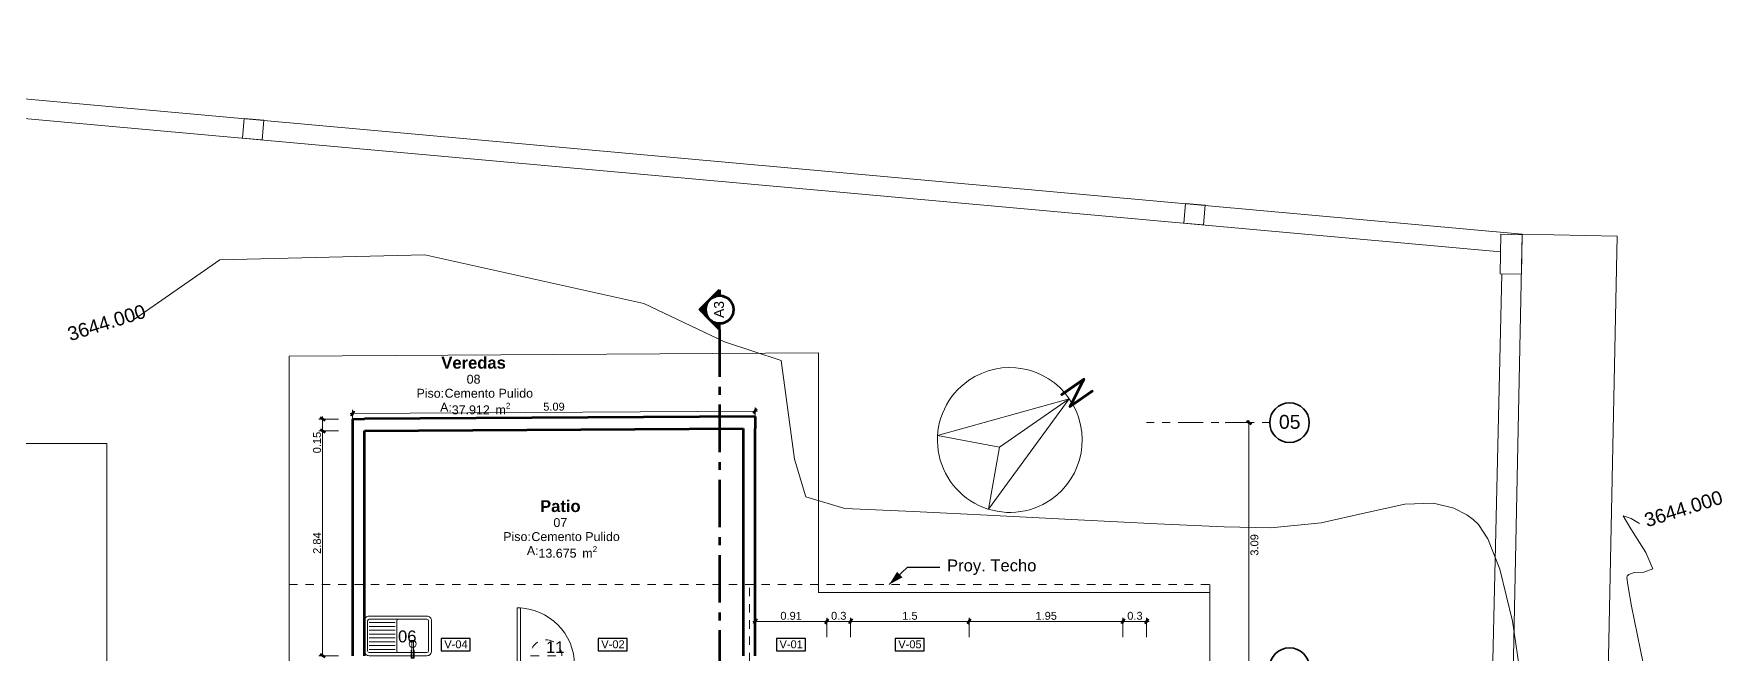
# Model space of a CAD drawing. Header units: metres. Extents: x -41 to 412, y -15 to 25.
# Drawn here: x -23.91 to -2.56, y 17.04 to 24.86 of the extents above; entities that cross this region are included whole.
import ezdxf

# ---------------------------------------------------------------- set-up
doc = ezdxf.new("R2010")
doc.units = ezdxf.units.M
doc.header["$MEASUREMENT"] = 0
for name, pattern in [('Dashed', [0.211667, 0.105833, -0.105833]), ('Dot & Dashed', [0.335139, 0.15875, -0.088194, 0, -0.088194]), ('Hidden Line', [0.15875, 0.105833, -0.052917]), ('Linea punta', [0.85, 0.6, -0.125, 0, -0.125])]:
    doc.linetypes.add(name, pattern=pattern)
for name, color, linetype in [('Annotation - Label', 7, 'Continuous'), ('Dimensioning - General', 7, 'Continuous'), ('Interior - Furniture', 7, 'Continuous'), ('Interior - Lamp', 7, 'Continuous'), ('Marker - Section', 7, 'Continuous'), ('Model Unit - Zone', 7, 'Continuous'), ('Shell - Roof', 7, 'Continuous'), ('Structural - Bearing', 7, 'Continuous'), ('Structural - Grid', 7, 'Continuous')]:
    doc.layers.add(name, color=color, linetype=linetype)
doc.styles.add('GENERATED_STYLE_1', font='')
doc.styles.add('GENERATED_STYLE_2', font='arial.ttf')
doc.styles.add('GENERATED_STYLE_8', font='isocp.shx')
doc.styles.get('GENERATED_STYLE_1').set_extended_font_data('Arial', bold=True)
doc.dimstyles.new('GENERATED_STYLE__1', dxfattribs={"dimtxt": 0.1, "dimasz": 0.0475, "dimexe": 0.18, "dimexo": 0.2, "dimgap": 0.09, "dimtad": 3, "dimzin": 0, "dimdsep": 46, "dimtxsty": 'GENERATED_STYLE_2', "dimblk": 'ARROWHEAD_2', "dimblk1": 'ARROWHEAD_2', "dimblk2": 'ARROWHEAD_2', "dimcen": 0.09, "dimclrd": 256, "dimclre": 256, "dimclrt": 5, "dimazin": 0, "dimtfac": 1, "dimtdec": 4, "dimtmove": 0, "dimatfit": 3, "dimfxl": 1, "dimtolj": 1, "dimtzin": 0, "dimarcsym": 0})
doc.dimstyles.new('GENERATED_STYLE__3', dxfattribs={"dimtxt": 0.1, "dimasz": 0.0475, "dimexe": 0.18, "dimexo": 0.2, "dimgap": 0.09, "dimtad": 1, "dimzin": 0, "dimdsep": 46, "dimtxsty": 'GENERATED_STYLE_2', "dimblk": 'ARROWHEAD_2', "dimblk1": 'ARROWHEAD_2', "dimblk2": 'ARROWHEAD_2', "dimcen": 0.09, "dimclrd": 256, "dimclre": 256, "dimclrt": 5, "dimazin": 0, "dimtfac": 1, "dimtdec": 4, "dimtmove": 0, "dimatfit": 3, "dimfxl": 1, "dimtolj": 1, "dimtzin": 0, "dimarcsym": 0})
doc.dimstyles.new('GENERATED_STYLE__4', dxfattribs={"dimtxt": 0.1, "dimasz": 0.0475, "dimexe": 0.18, "dimexo": 0.2, "dimgap": 0.09, "dimtad": 1, "dimtih": 1, "dimtoh": 1, "dimzin": 0, "dimdsep": 46, "dimtxsty": 'GENERATED_STYLE_2', "dimblk": 'ARROWHEAD_2', "dimblk1": 'ARROWHEAD_2', "dimblk2": 'ARROWHEAD_2', "dimcen": 0.09, "dimclrd": 256, "dimclre": 256, "dimclrt": 5, "dimazin": 0, "dimtfac": 1, "dimtdec": 4, "dimtmove": 0, "dimatfit": 3, "dimfxl": 1, "dimtolj": 1, "dimtzin": 0, "dimarcsym": 0})
doc.dimstyles.new('GENERATED_STYLE__5', dxfattribs={"dimtxt": 0.18, "dimasz": 0.1824, "dimexe": 0.18, "dimexo": 0.0625, "dimgap": 0.09, "dimtad": 0, "dimtih": 1, "dimtoh": 1, "dimdec": 4, "dimzin": 0, "dimdsep": 46, "dimcen": 0.09, "dimadec": 0, "dimazin": 0, "dimtfac": 1, "dimtdec": 4, "dimtmove": 0, "dimatfit": 3, "dimldrblk": 'ARROWHEAD_5', "dimfxl": 1, "dimtolj": 1, "dimtzin": 0, "dimarcsym": 0})

# ---------------------------------------------------------------- blocks, each defined once
blk = doc.blocks.new('*D14')
at = {"layer": 'Dimensioning - General', "color": 151, "linetype": 'Continuous', "lineweight": 20, "true_color": 0x80c2ff, "transparency": 16777216}
for p, q in [((-8.501, 19.951), (-8.748, 19.951)), ((-8.548, 19.951), (-8.548, 19.982)), ((-8.548, 16.857), (-8.548, 19.951)), ((-8.501, 16.857), (-8.748, 16.857))]:
    blk.add_line(p, q, dxfattribs=at)
at = {"layer": 'Dimensioning - General', "color": 7, "linetype": 'Continuous', "lineweight": 60, "transparency": 16777216}
for p, q in [((-8.517, 19.933), (-8.579, 19.969)), ((-8.579, 16.875), (-8.517, 16.839))]:
    blk.add_line(p, q, dxfattribs=at)
at = {"layer": 'Dimensioning - General', "color": 5, "lineweight": 25, "transparency": 16777216, "insert": (-8.428, 18.271), "char_height": 0.1, "attachment_point": 7, "rotation": 90, "style": 'GENERATED_STYLE_2'}
blk.add_mtext('\\A1;3.09', dxfattribs=at)
blk = doc.blocks.new('ARROWHEAD_2')
at = {"color": 0, "linetype": 'Continuous', "lineweight": 0}
for p, q in [((0, 0), (-1, 0)), ((-0.38, -0.66), (0.38, 0.66))]:
    blk.add_line(p, q, dxfattribs=at)
blk = doc.blocks.new('*D32')
at = {"layer": 'Dimensioning - General', "color": 7, "linetype": 'Continuous', "lineweight": 60, "transparency": 16777216}
for p, q in [((-20.291, 19.866), (-20.229, 19.83)), ((-20.291, 17.025), (-20.229, 16.989))]:
    blk.add_line(p, q, dxfattribs=at)
at = {"layer": 'Dimensioning - General', "color": 151, "linetype": 'Continuous', "lineweight": 20, "true_color": 0x80c2ff, "transparency": 16777216}
for p, q in [((-20.06, 19.848), (-20.307, 19.848)), ((-20.26, 17.007), (-20.26, 19.848)), ((-20.06, 17.007), (-20.307, 17.007))]:
    blk.add_line(p, q, dxfattribs=at)
at = {"layer": 'Dimensioning - General', "color": 5, "lineweight": 25, "transparency": 16777216, "char_height": 0.1, "attachment_point": 7, "rotation": 90, "style": 'GENERATED_STYLE_2'}
for s, insert in [('\\A1;0.15', (-20.28, 19.564)), ('\\A1;2.84', (-20.28, 18.294))]:
    blk.add_mtext(s, dxfattribs=dict(at, insert=insert))
blk = doc.blocks.new('*D33')
at = {"layer": 'Dimensioning - General', "color": 151, "linetype": 'Continuous', "lineweight": 20, "true_color": 0x80c2ff, "transparency": 16777216}
for p, q in [((-20.06, 19.997), (-20.307, 19.997)), ((-20.26, 19.997), (-20.26, 20.027)), ((-20.26, 19.848), (-20.26, 19.997)), ((-20.06, 19.848), (-20.307, 19.848))]:
    blk.add_line(p, q, dxfattribs=at)
at = {"layer": 'Dimensioning - General', "color": 7, "linetype": 'Continuous', "lineweight": 60, "transparency": 16777216}
for p, q in [((-20.229, 19.979), (-20.291, 20.015)), ((-20.291, 19.866), (-20.229, 19.83))]:
    blk.add_line(p, q, dxfattribs=at)
blk = doc.blocks.new('*D34')
at = {"layer": 'Dimensioning - General', "color": 151, "linetype": 'Continuous', "lineweight": 20, "true_color": 0x80c2ff, "transparency": 16777216}
for p, q in [((-14.823, 17.44), (-14.792, 17.44)), ((-14.792, 17.24), (-14.792, 17.487)), ((-14.792, 17.44), (-13.887, 17.44)), ((-13.887, 17.24), (-13.887, 17.487))]:
    blk.add_line(p, q, dxfattribs=at)
at = {"layer": 'Dimensioning - General', "color": 7, "linetype": 'Continuous', "lineweight": 60, "transparency": 16777216}
for p, q in [((-14.774, 17.471), (-14.81, 17.409)), ((-13.869, 17.471), (-13.905, 17.409))]:
    blk.add_line(p, q, dxfattribs=at)
at = {"layer": 'Dimensioning - General', "color": 5, "lineweight": 25, "transparency": 16777216, "insert": (-14.473, 17.46), "char_height": 0.1, "attachment_point": 7, "style": 'GENERATED_STYLE_2'}
blk.add_mtext('\\A1;0.91', dxfattribs=at)
blk = doc.blocks.new('*D35')
at = {"layer": 'Dimensioning - General', "color": 7, "linetype": 'Continuous', "lineweight": 60, "transparency": 16777216}
for p, q in [((-13.869, 17.471), (-13.905, 17.409)), ((-13.569, 17.471), (-13.605, 17.409))]:
    blk.add_line(p, q, dxfattribs=at)
at = {"layer": 'Dimensioning - General', "color": 151, "linetype": 'Continuous', "lineweight": 20, "true_color": 0x80c2ff, "transparency": 16777216}
for p, q in [((-13.887, 17.24), (-13.887, 17.487)), ((-13.887, 17.44), (-13.587, 17.44)), ((-13.587, 17.24), (-13.587, 17.487))]:
    blk.add_line(p, q, dxfattribs=at)
at = {"layer": 'Dimensioning - General', "color": 5, "lineweight": 25, "transparency": 16777216, "insert": (-13.832, 17.46), "char_height": 0.1, "attachment_point": 7, "style": 'GENERATED_STYLE_2'}
blk.add_mtext('\\A1;0.3', dxfattribs=at)
blk = doc.blocks.new('*D36')
at = {"layer": 'Dimensioning - General', "color": 7, "linetype": 'Continuous', "lineweight": 60, "transparency": 16777216}
for p, q in [((-13.569, 17.471), (-13.605, 17.409)), ((-12.069, 17.471), (-12.105, 17.409))]:
    blk.add_line(p, q, dxfattribs=at)
at = {"layer": 'Dimensioning - General', "color": 151, "linetype": 'Continuous', "lineweight": 20, "true_color": 0x80c2ff, "transparency": 16777216}
for p, q in [((-13.587, 17.24), (-13.587, 17.487)), ((-13.587, 17.44), (-12.087, 17.44)), ((-12.087, 17.24), (-12.087, 17.487))]:
    blk.add_line(p, q, dxfattribs=at)
at = {"layer": 'Dimensioning - General', "color": 5, "lineweight": 25, "transparency": 16777216, "insert": (-12.932, 17.46), "char_height": 0.1, "attachment_point": 7, "style": 'GENERATED_STYLE_2'}
blk.add_mtext('\\A1;1.5', dxfattribs=at)
blk = doc.blocks.new('*D37')
at = {"layer": 'Dimensioning - General', "color": 7, "linetype": 'Continuous', "lineweight": 60, "transparency": 16777216}
for p, q in [((-12.069, 17.471), (-12.105, 17.409)), ((-10.124, 17.471), (-10.16, 17.409))]:
    blk.add_line(p, q, dxfattribs=at)
at = {"layer": 'Dimensioning - General', "color": 151, "linetype": 'Continuous', "lineweight": 20, "true_color": 0x80c2ff, "transparency": 16777216}
for p, q in [((-12.087, 17.24), (-12.087, 17.487)), ((-12.087, 17.44), (-10.142, 17.44)), ((-10.142, 17.24), (-10.142, 17.487))]:
    blk.add_line(p, q, dxfattribs=at)
at = {"layer": 'Dimensioning - General', "color": 5, "lineweight": 25, "transparency": 16777216, "insert": (-11.248, 17.46), "char_height": 0.1, "attachment_point": 7, "style": 'GENERATED_STYLE_2'}
blk.add_mtext('\\A1;1.95', dxfattribs=at)
blk = doc.blocks.new('*D38')
at = {"layer": 'Dimensioning - General', "color": 7, "linetype": 'Continuous', "lineweight": 60, "transparency": 16777216}
for p, q in [((-10.124, 17.471), (-10.16, 17.409)), ((-9.86, 17.409), (-9.824, 17.471))]:
    blk.add_line(p, q, dxfattribs=at)
at = {"layer": 'Dimensioning - General', "color": 151, "linetype": 'Continuous', "lineweight": 20, "true_color": 0x80c2ff, "transparency": 16777216}
for p, q in [((-10.142, 17.24), (-10.142, 17.487)), ((-10.142, 17.44), (-9.842, 17.44)), ((-9.842, 17.24), (-9.842, 17.487)), ((-9.842, 17.44), (-9.812, 17.44))]:
    blk.add_line(p, q, dxfattribs=at)
at = {"layer": 'Dimensioning - General', "color": 5, "lineweight": 25, "transparency": 16777216, "insert": (-10.087, 17.46), "char_height": 0.1, "attachment_point": 7, "style": 'GENERATED_STYLE_2'}
blk.add_mtext('\\A1;0.3', dxfattribs=at)
blk = doc.blocks.new('*D39')
at = {"layer": 'Dimensioning - General', "color": 7, "linetype": 'Continuous', "lineweight": 60, "transparency": 16777216}
for p, q in [((-19.865, 20.098), (-19.901, 20.035)), ((-14.811, 20.065), (-14.775, 20.128))]:
    blk.add_line(p, q, dxfattribs=at)
at = {"layer": 'Dimensioning - General', "color": 151, "linetype": 'Continuous', "lineweight": 20, "true_color": 0x80c2ff, "transparency": 16777216}
for p, q in [((-19.882, 19.867), (-19.883, 20.113)), ((-19.883, 20.067), (-14.793, 20.097)), ((-14.792, 19.897), (-14.793, 20.143)), ((-14.793, 20.097), (-14.762, 20.097)), ((-19.913, 20.066), (-19.883, 20.067))]:
    blk.add_line(p, q, dxfattribs=at)
at = {"layer": 'Dimensioning - General', "color": 5, "lineweight": 25, "transparency": 16777216, "insert": (-17.471, 20.101), "char_height": 0.1, "attachment_point": 7, "rotation": 0.3377, "style": 'GENERATED_STYLE_2'}
blk.add_mtext('\\A1;5.09', dxfattribs=at)
blk = doc.blocks.new('ARROWHEAD_5')
at = {"linetype": 'Continuous', "lineweight": 0}
blk.add_hatch(color=0, dxfattribs=at).paths.add_polyline_path([(-1, 0.2679), (0, 0), (-1, -0.2679)])
at = {"color": 0, "linetype": 'Continuous', "lineweight": 0}
blk.add_line((0, 0), (-1, 0), dxfattribs=at)

msp = doc.modelspace()

# ---------------------------------------------------------------- hatches: boundary and pattern name
at = {"layer": 'Marker - Section', "linetype": 'Continuous', "lineweight": 0, "true_color": 0x000000}
for points in [[(-15.242, 21.629), (-15.367, 21.504, -0.198912), (-15.242, 21.555)], [(-15.367, 21.504), (-15.492, 21.379), (-15.367, 21.254, -0.414214)], [(-15.242, 21.129), (-15.242, 21.202, -0.198912), (-15.367, 21.254)]]:
    msp.add_hatch(color=18, dxfattribs=at).paths.add_polyline_path(points)

# ---------------------------------------------------------------- linework, layer by layer
at = {"layer": 'Interior - Furniture', "color": 251, "linetype": 'Continuous', "lineweight": 20, "true_color": 0x6a6a6a}
for p, q in [((-33.126, 24.863), (-5.092, 22.333)), ((-33.148, 24.614), (-5.367, 22.107)), ((-21.254, 23.792), (-21.275, 23.543)), ((-21.005, 23.771), (-21.254, 23.792)), ((-21.025, 23.522), (-21.005, 23.771)), ((-21.275, 23.543), (-21.025, 23.522)), ((-9.352, 22.718), (-9.373, 22.469)), ((-9.103, 22.697), (-9.352, 22.718)), ((-9.124, 22.448), (-9.103, 22.697)), ((-9.373, 22.469), (-9.124, 22.448)), ((-5.092, 22.333), (-5.745, -8.629)), ((-5.092, 22.333), (-3.892, 22.308)), ((-3.892, 22.308), (-4.549, -8.808)), ((-5.097, 22.083), (-5.097, 22.083)), ((-5.353, 21.83), (-6.045, -8.629)), ((-13.992, 20.832), (-20.682, 20.792)), ((-20.682, 20.792), (-20.682, 7.157)), ((-13.992, 17.807), (-13.992, 20.832)), ((-22.99, 19.688), (-33.273, 19.683)), ((-22.99, 10.457), (-22.99, 19.688)), ((-9.042, 17.807), (-13.992, 17.807)), ((-9.042, 6.757), (-9.042, 17.807))]:
    msp.add_line(p, q, dxfattribs=at)
at = {"layer": 'Interior - Furniture', "color": 173, "linetype": 'Continuous', "lineweight": 20, "true_color": 0x5555ff}
for p, q in [((-5.373, 21.83), (-5.362, 22.331)), ((-5.362, 22.331), (-5.092, 22.325)), ((-5.092, 22.325), (-5.103, 21.825)), ((-5.103, 21.825), (-5.373, 21.83))]:
    msp.add_line(p, q, dxfattribs=at)
at = {"layer": 'Interior - Furniture', "color": 8, "linetype": 'Continuous', "lineweight": 13}
for p, q in [((-21.56, 22.009), (-22.639, 21.259)), ((-18.968, 22.073), (-21.56, 22.009)), ((-16.201, 21.458), (-18.968, 22.073)), ((-15.181, 20.972), (-16.201, 21.458)), ((-14.464, 20.736), (-15.181, 20.972)), ((-14.296, 19.49), (-14.464, 20.736)), ((-14.152, 19.015), (-14.296, 19.49)), ((-13.658, 18.865), (-14.152, 19.015)), ((-12.789, 18.83), (-13.658, 18.865)), ((-11.773, 18.78), (-12.789, 18.83)), ((-7.073, 18.814), (-7.634, 18.686)), ((-6.576, 18.922), (-7.073, 18.814)), ((-6.214, 18.934), (-6.576, 18.922)), ((-5.959, 18.872), (-6.214, 18.934)), ((-5.794, 18.785), (-5.959, 18.872)), ((-10.712, 18.725), (-11.773, 18.78)), ((-9.708, 18.674), (-10.712, 18.725)), ((-8.86, 18.637), (-9.708, 18.674)), ((-8.272, 18.623), (-8.86, 18.637)), ((-7.634, 18.686), (-8.272, 18.623)), ((-5.714, 18.726), (-5.794, 18.785)), ((-5.648, 18.663), (-5.714, 18.726)), ((-5.529, 18.483), (-5.648, 18.663)), ((-3.721, 18.609), (-3.815, 18.774)), ((-3.815, 18.774), (-3.715, 18.741)), ((-3.529, 18.311), (-3.721, 18.609)), ((-3.715, 18.741), (-3.609, 18.679)), ((-5.376, 18.101), (-5.529, 18.483)), ((-3.443, 18.105), (-3.529, 18.311)), ((-5.217, 17.442), (-5.376, 18.101)), ((-3.769, 17.995), (-3.767, 18.012)), ((-3.758, 17.902), (-3.769, 17.995)), ((-3.767, 18.012), (-3.745, 18.035)), ((-3.745, 18.035), (-3.678, 18.057)), ((-3.678, 18.057), (-3.556, 18.062)), ((-3.556, 18.062), (-3.443, 18.105)), ((-3.71, 17.634), (-3.758, 17.902)), ((-3.598, 17.078), (-3.71, 17.634)), ((-5.08, 16.507), (-5.217, 17.442)), ((-3.405, 16.156), (-3.598, 17.078))]:
    msp.add_line(p, q, dxfattribs=at)
at = {"layer": 'Interior - Furniture', "color": 7, "linetype": 'Continuous', "lineweight": 13}
for p, q in [((-10.82, 20.254), (-12.486, 19.787)), ((-11.841, 18.857), (-10.82, 20.254)), ((-11.703, 19.642), (-10.82, 20.254)), ((-10.82, 20.254), (-11.703, 19.642)), ((-12.486, 19.787), (-11.703, 19.642)), ((-11.703, 19.642), (-11.841, 18.857))]:
    msp.add_line(p, q, dxfattribs=at)
at = {"layer": 'Interior - Furniture', "color": 104, "linetype": 'Continuous', "lineweight": 13, "true_color": 0x029e21}
for p, q in [((-19.692, 17.067), (-19.692, 17.447)), ((-19.672, 17.467), (-19.302, 17.467)), ((-19.342, 17.427), (-19.672, 17.427)), ((-19.342, 17.378), (-19.672, 17.378)), ((-19.342, 17.33), (-19.672, 17.33)), ((-19.322, 17.067), (-19.322, 17.447)), ((-19.302, 17.467), (-18.942, 17.467)), ((-18.922, 17.447), (-18.922, 17.067)), ((-19.342, 17.281), (-19.672, 17.281)), ((-19.342, 17.233), (-19.672, 17.233)), ((-19.342, 17.184), (-19.672, 17.184)), ((-19.342, 17.135), (-19.672, 17.135)), ((-19.342, 17.087), (-19.672, 17.087)), ((-19.302, 17.047), (-19.672, 17.047)), ((-19.122, 17.047), (-19.302, 17.047)), ((-18.942, 17.047), (-19.122, 17.047))]:
    msp.add_line(p, q, dxfattribs=at)
at = {"layer": 'Interior - Furniture', "color": 104, "linetype": 'Continuous', "lineweight": 13, "true_color": 0x029e21, "flags": 128}
for points in [[(-19.307, 17.007), (-19.672, 17.007, -0.414214), (-19.732, 17.067), (-19.732, 17.447, -0.414214), (-19.672, 17.507), (-18.942, 17.507, -0.414214), (-18.882, 17.447), (-18.882, 17.067, -0.414214), (-18.942, 17.007)], [(-19.113, 17.19, 1), (-19.131, 17.19), (-19.131, 16.992, 1), (-19.113, 16.992)], [(-19.102, 17.043), (-19.113, 17.043), (-19.113, 16.992, -1), (-19.131, 16.992), (-19.131, 17.043), (-19.142, 17.043), (-19.142, 16.978), (-19.102, 16.978)]]:
    msp.add_lwpolyline(points, format="xyb", close=True, dxfattribs=at)
for points in [[(-19.142, 17.079), (-19.142, 17.044), (-19.131, 17.044), (-19.131, 17.079)], [(-19.103, 17.079), (-19.113, 17.079), (-19.113, 17.044), (-19.103, 17.044)]]:
    msp.add_lwpolyline(points, close=True, dxfattribs=at)
at = {"layer": 'Interior - Furniture', "color": 104, "linetype": 'Continuous', "lineweight": 13, "true_color": 0x029e21}
msp.add_circle((-19.122, 17.157), 0.045, dxfattribs=at)
at = {"layer": 'Interior - Furniture', "color": 7, "linetype": 'Continuous', "lineweight": 13}
for start, end in [(304.7271, 124.7271), (124.7271, 304.7271)]:
    msp.add_arc((-11.572, 19.732), 0.915, start, end, dxfattribs=at)
at = {"layer": 'Interior - Furniture', "color": 104, "linetype": 'Continuous', "lineweight": 13, "true_color": 0x029e21}
for centre, start, end in [((-19.672, 17.447), 90, 180), ((-19.302, 17.447), 90, 180), ((-18.942, 17.447), 0, 90), ((-19.672, 17.067), 180, 270), ((-19.302, 17.067), 180, 270), ((-18.942, 17.067), 270, 0)]:
    msp.add_arc(centre, 0.02, start, end, dxfattribs=at)
at = {"layer": 'Interior - Furniture', "color": 7, "linetype": 'Continuous', "lineweight": 13}
for p in [(-12.093, 20.485), (-11.051, 18.98)]:
    msp.add_point(p, dxfattribs=at)
at = {"layer": 'Interior - Lamp', "color": 2, "linetype": 'Dashed', "lineweight": 13, "true_color": 0xffeb28, "flags": 128}
msp.add_lwpolyline([(-17.237, 17.007, 1), (-17.637, 17.007)], format="xyb", close=True, dxfattribs=at)
at = {"layer": 'Marker - Section', "color": 7, "linetype": 'Linea punta', "lineweight": 60}
msp.add_line((-15.242, 21.129), (-15.242, 6.557), dxfattribs=at)
at = {"layer": 'Marker - Section', "color": 7, "linetype": 'Continuous', "lineweight": 60, "flags": 128}
for points in [[(-15.242, 21.629), (-15.242, 21.555, 0.198912), (-15.367, 21.504)], [(-15.367, 21.504, 0.414214), (-15.367, 21.254), (-15.492, 21.379)], [(-15.242, 21.129), (-15.242, 21.202, -0.198912), (-15.367, 21.254)]]:
    msp.add_lwpolyline(points, format="xyb", close=True, dxfattribs=at)
at = {"layer": 'Marker - Section', "color": 7, "linetype": 'Continuous', "lineweight": 60}
msp.add_circle((-15.242, 21.379), 0.177, dxfattribs=at)
at = {"layer": 'Shell - Roof', "color": 23, "linetype": 'Hidden Line', "lineweight": 13, "true_color": 0xbf8080, "flags": 128}
for points in [[(-20.682, 17.907), (-14.862, 17.907), (-9.042, 17.907)], [(-20.682, 7.057), (-20.682, 17.907)], [(-14.862, 7.057), (-14.862, 17.907)], [(-9.042, 17.907), (-9.042, 7.057)]]:
    msp.add_lwpolyline(points, dxfattribs=at)
at = {"layer": 'Structural - Bearing', "color": 30, "linetype": 'Continuous', "lineweight": 18, "true_color": 0xff6600}
for p, q in [((-17.799, 17.611), (-17.799, 16.887)), ((-17.759, 17.611), (-17.799, 17.611)), ((-17.759, 16.887), (-17.759, 17.611))]:
    msp.add_line(p, q, dxfattribs=at)
at = {"layer": 'Structural - Bearing', "color": 161, "linetype": 'Continuous', "lineweight": 25, "true_color": 0x40a5ff}
for p, q in [((-18.76, 17.067), (-18.395, 17.067)), ((-16.775, 17.067), (-16.41, 17.067)), ((-14.523, 17.067), (-14.157, 17.067)), ((-13.02, 17.067), (-12.655, 17.067))]:
    msp.add_line(p, q, dxfattribs=at)
at = {"layer": 'Structural - Bearing', "color": 123, "linetype": 'Continuous', "lineweight": 20, "true_color": 0x71cebe, "flags": 128}
msp.add_lwpolyline([(-9.142, 6.907), (-20.682, 6.907), (-20.682, 6.757), (-9.042, 6.757), (-9.042, 17.807), (-13.992, 17.807), (-13.992, 20.832), (-20.682, 20.792), (-20.682, 7.157), (-9.142, 7.157)], close=True, dxfattribs=at)
msp.add_lwpolyline([(-9.142, 6.907), (-20.682, 6.907), (-20.682, 6.757), (-9.042, 6.757), (-9.042, 17.807), (-13.992, 17.807), (-13.992, 20.832), (-20.682, 20.792), (-20.682, 7.157), (-9.142, 7.157)], close=True, dxfattribs=at)
at = {"layer": 'Structural - Bearing', "color": 7, "linetype": 'Continuous', "lineweight": 60, "flags": 128}
for points in [[(-19.882, 19.997), (-19.732, 19.998)], [(-19.882, 19.997), (-19.882, 17.007)], [(-14.792, 20.027), (-19.732, 19.998)], [(-19.732, 19.848), (-14.942, 19.876)], [(-14.942, 19.876), (-14.942, 17.007)], [(-14.792, 20.027), (-14.792, 19.877)], [(-14.792, 17.007), (-14.792, 19.877)], [(-19.732, 17.007), (-19.732, 19.848)]]:
    msp.add_lwpolyline(points, dxfattribs=at)
at = {"layer": 'Structural - Bearing', "color": 161, "linetype": 'Continuous', "lineweight": 25, "true_color": 0x40a5ff, "flags": 128}
for points in [[(-18.76, 17.067), (-18.395, 17.067), (-18.395, 17.224), (-18.76, 17.224)], [(-16.775, 17.067), (-16.41, 17.067), (-16.41, 17.224), (-16.775, 17.224)], [(-14.523, 17.067), (-14.157, 17.067), (-14.157, 17.224), (-14.523, 17.224)], [(-13.02, 17.067), (-12.655, 17.067), (-12.655, 17.224), (-13.02, 17.224)]]:
    msp.add_lwpolyline(points, close=True, dxfattribs=at)
at = {"layer": 'Structural - Bearing', "color": 30, "linetype": 'Continuous', "lineweight": 18, "true_color": 0xff6600}
msp.add_arc((-17.799, 16.887), 0.724, 0, 90, dxfattribs=at)
at = {"layer": 'Structural - Grid', "color": 104, "linetype": 'Dot & Dashed', "lineweight": 13, "true_color": 0x029e21}
for p, q in [((-9.286, 19.951), (-9.842, 19.951)), ((-9.286, 19.951), (-8.842, 19.951)), ((-8.842, 19.951), (-8.286, 19.951))]:
    msp.add_line(p, q, dxfattribs=at)
at = {"layer": 'Structural - Grid', "color": 7, "linetype": 'Continuous', "lineweight": 35}
for centre in [(-8.036, 19.951), (-8.036, 16.857)]:
    msp.add_circle(centre, 0.25, dxfattribs=at)
at = {"layer": 'Structural - Grid', "color": 104, "linetype": 'Dot & Dashed', "lineweight": 13, "true_color": 0x029e21}
msp.add_point((-8.842, 19.951), dxfattribs=at)
msp.add_point((-8.842, 19.951), dxfattribs=at)

# ---------------------------------------------------------------- texts
at = {"layer": 'Annotation - Label', "color": 5, "linetype": 'Continuous', "lineweight": 25, "char_height": 0.15, "attachment_point": 4, "style": 'GENERATED_STYLE_2'}
for s, insert in [('\\A1;Proy. Techo', (-12.365, 18.125)), ('\\A1;06', (-19.307, 17.25)), ('\\A1;11', (-17.437, 17.115))]:
    msp.add_mtext(s, dxfattribs=dict(at, insert=insert))
at = {"layer": 'Interior - Furniture', "color": 7, "lineweight": 13}
for s, insert, char_height, attachment_point, rotation, style in [('\\A1;3644.000', (-23.505, 21.146), 0.175, 1, 17.4087, 'GENERATED_STYLE_2'), ('\\A1;N', (-10.961, 20.339), 0.375, 7, 304.7271, 'GENERATED_STYLE_8'), ('\\A1;3644.000', (-3.567, 18.796), 0.175, 1, 17.4087, 'GENERATED_STYLE_2')]:
    msp.add_mtext(s, dxfattribs=dict(at, insert=insert, char_height=char_height, attachment_point=attachment_point, rotation=rotation, style=style))
at = {"layer": 'Marker - Section', "color": 7, "lineweight": 60, "insert": (-15.185, 21.274), "char_height": 0.125, "attachment_point": 7, "rotation": 90, "style": 'GENERATED_STYLE_2'}
msp.add_mtext('\\A1;\\pt0;A3', dxfattribs=at)
at = {"layer": 'Model Unit - Zone', "color": 7, "lineweight": 13, "char_height": 0.15, "attachment_point": 2, "style": 'GENERATED_STYLE_1'}
for s, insert in [('\\A1;\\pt0;Veredas', (-18.352, 20.783)), ('\\pt0;', (-17.958, 20.817)), ('\\pt0;', (-17.003, 19.006)), ('\\A1;\\pt0;Patio', (-17.255, 18.972))]:
    msp.add_mtext(s, dxfattribs=dict(at, insert=insert))
at = {"layer": 'Model Unit - Zone', "color": 5, "lineweight": 25, "char_height": 0.1125, "attachment_point": 2, "style": 'GENERATED_STYLE_2'}
for s, insert in [('\\A1;\\pt0;08', (-18.352, 20.556)), ('\\pt0;', (-18.267, 20.582)), ('\\A1;\\pt0;Piso: ', (-18.899, 20.379)), ('\\A1;\\pt0;Cemento Pulido', (-18.159, 20.379)), ('\\A1;\\pt0;A: ', (-18.701, 20.202)), ('\\A1;\\pt0,2.3;37.912{\\H0.66x;\\S^  ;} m{\\H0.66x;\\S2^  ;}', (-18.257, 20.202)), ('\\A1;\\pt0;Piso: ', (-17.802, 18.568)), ('\\A1;\\pt0;Cemento Pulido', (-17.062, 18.568)), ('\\A1;\\pt0;07', (-17.255, 18.745)), ('\\pt0;', (-17.17, 18.771)), ('\\A1;\\pt0;A: ', (-17.604, 18.391)), ('\\A1;\\pt0,2.3;13.675{\\H0.66x;\\S^  ;} m{\\H0.66x;\\S2^  ;}', (-17.16, 18.391))]:
    msp.add_mtext(s, dxfattribs=dict(at, insert=insert))
at = {"layer": 'Structural - Bearing', "color": 7, "lineweight": 13, "char_height": 0.1, "attachment_point": 7, "style": 'GENERATED_STYLE_2'}
for s, insert in [('\\A1;\\pt0;V-04', (-18.722, 17.1)), ('\\A1;\\pt0;V-02', (-16.737, 17.1)), ('\\A1;\\pt0;V-01', (-14.484, 17.1)), ('\\A1;\\pt0;V-05', (-12.982, 17.1))]:
    msp.add_mtext(s, dxfattribs=dict(at, insert=insert))
at = {"layer": 'Structural - Grid', "color": 7, "lineweight": 13, "insert": (-8.169, 19.96), "char_height": 0.175, "attachment_point": 4, "style": 'GENERATED_STYLE_2'}
msp.add_mtext('\\A1;\\pt0;05', dxfattribs=at)

# ---------------------------------------------------------------- dimensions: what is measured, and where the dimension line sits
at = {"layer": 'Dimensioning - General', "color": 151, "linetype": 'Continuous', "lineweight": 20, "true_color": 0x80c2ff}
for base, p1, p2, angle, dimstyle, picture, middle, turn in [((-14.793, 20.097), (-19.882, 19.997), (-14.792, 20.027), 0.3377, 'GENERATED_STYLE__4', '*D39', (-17.341, 20.152), 0.3377), ((-20.26, 19.848), (-14.862, 17.007), (-19.732, 19.848), 90, 'GENERATED_STYLE__3', '*D32', (-20.33, 18.424), 90), ((-20.26, 19.997), (-19.732, 19.848), (-19.882, 19.997), 90, 'GENERATED_STYLE__3', '*D33', (-20.33, 19.694), 90), ((-8.548, 19.951), (-8.842, 16.857), (-8.842, 19.951), 90, 'GENERATED_STYLE__1', '*D14', (-8.478, 18.401), 90)]:
    dim = msp.add_linear_dim(base=base, p1=p1, p2=p2, angle=angle, dimstyle=dimstyle, dxfattribs=at)
    dim.commit()
    dim.dimension.update_dxf_attribs({"geometry": picture, "text_midpoint": middle, "dimtype": 160, "text_rotation": turn})
for base, p1, p2, picture, middle in [((-13.887404718, 17.439867613), (-14.792404718, 17.006910434), (-13.887404718, 12.481910434), '*D34', (-14.343051216, 17.509867613)), ((-13.587, 17.44), (-13.887, 12.482), (-13.587, 12.482), '*D35', (-13.741, 17.51)), ((-12.087, 17.44), (-13.587, 12.482), (-12.087, 17.007), '*D36', (-12.841, 17.51)), ((-10.14240469, 17.43986761), (-12.08740472, 17.00691043), (-10.14240469, 12.48191043), '*D37', (-11.1180512, 17.50986761)), ((-9.842, 17.44), (-10.142, 12.482), (-9.842, 12.482), '*D38', (-9.996, 17.51))]:
    dim = msp.add_linear_dim(base=base, p1=p1, p2=p2, dimstyle='GENERATED_STYLE__4', dxfattribs=at)
    dim.commit()
    dim.dimension.update_dxf_attribs({"geometry": picture, "text_midpoint": middle, "dimtype": 160})

# ---------------------------------------------------------------- leaders
at = {"layer": 'Annotation - Label', "color": 151, "linetype": 'Continuous', "lineweight": 20, "true_color": 0x80c2ff, "annotation_type": 0, "has_hookline": 1, "hookline_direction": 0, "text_width": 1.106}
msp.add_leader([(-13.096, 17.907), (-12.865, 18.125), (-12.455, 18.125)], dimstyle='GENERATED_STYLE__5', dxfattribs=at)

doc.saveas('drawing.dxf')
